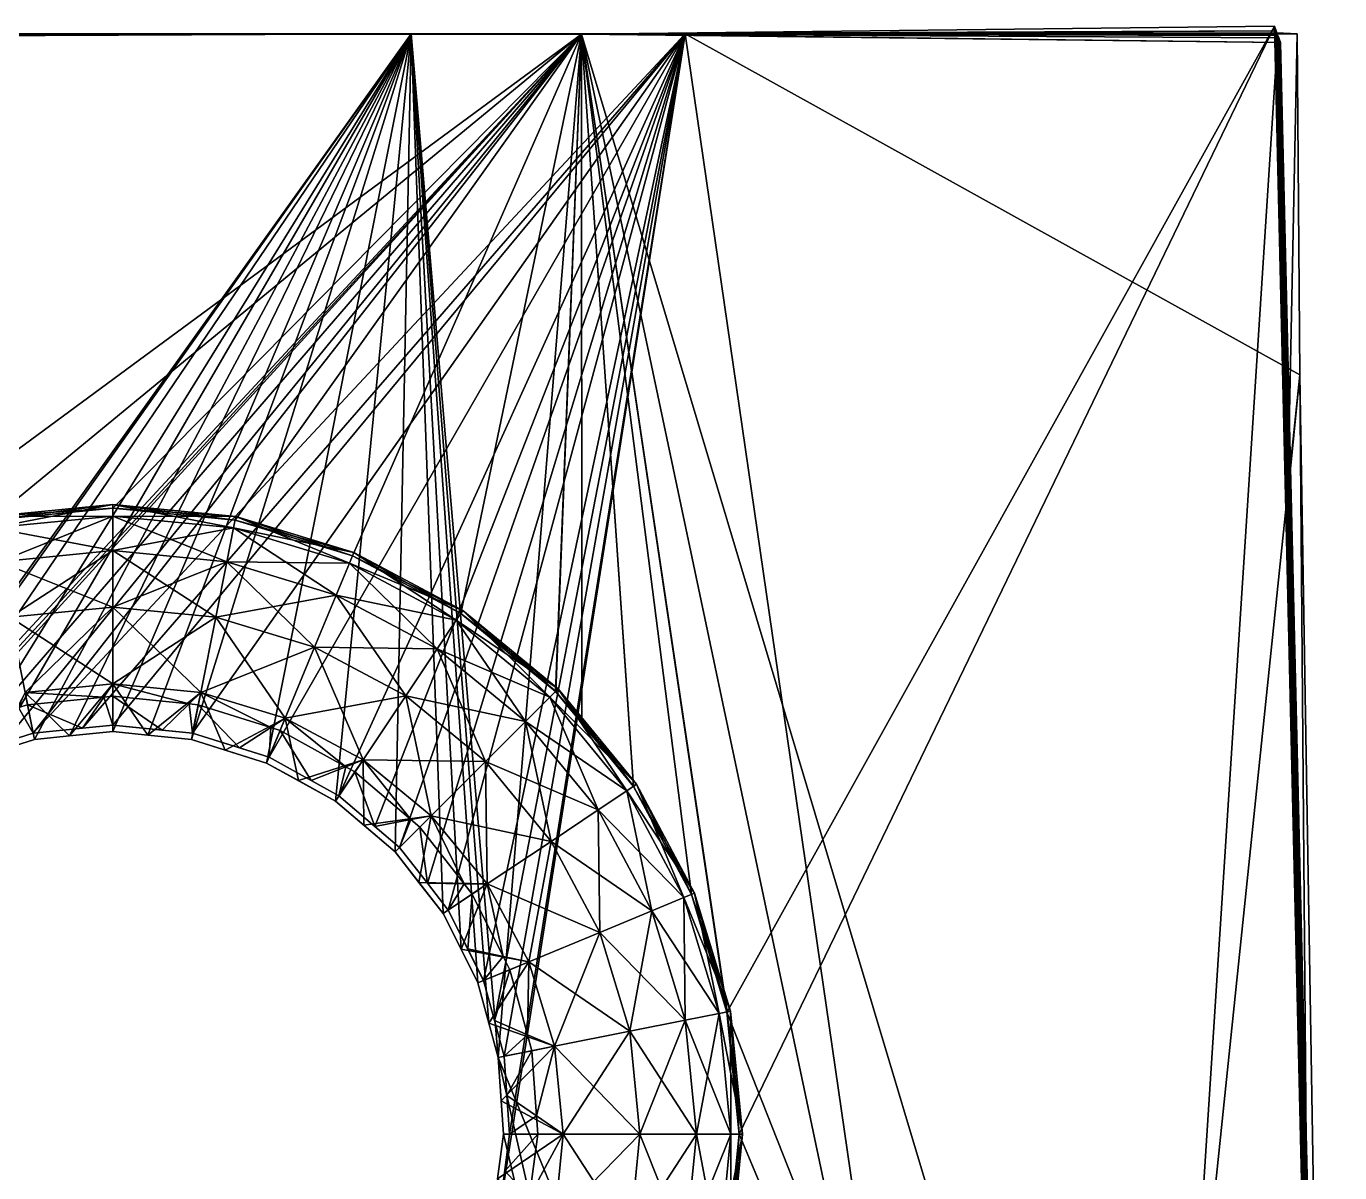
# Model space of a CAD drawing. Extents: x -4 to 137, y -13 to 10.
# Drawn here: x 0.442 to 3.674, y 0.952 to 3.773 of the extents above; entities that cross this region are included whole.
import ezdxf

# ---------------------------------------------------------------- set-up
doc = ezdxf.new("R2010")
doc.units = 0
doc.header["$MEASUREMENT"] = 0

msp = doc.modelspace()

# ---------------------------------------------------------------- linework, layer by layer
for points in [[(-1.225433, 3.754221, -18.2876), (1.389481, 3.75422, -18.2876), (-1.31192, 3.742448, -18.287384)], [(1.389481, 3.75422, -18.2876), (-0.157043, 1.589856, -18.249819), (-1.31192, 3.742448, -18.287384)], [(1.808151, 3.753818, -15.42322), (-1.225433, 3.753818, -15.42322), (1.808151, 3.754223, -16.880358)], [(-1.225433, 3.754223, -16.880358), (1.808151, 3.754223, -16.880358), (-1.225433, 3.753818, -15.42322)], [(-0.628693, 3.754222, -17.501268), (1.808151, 3.754223, -16.880358), (-1.225433, 3.754222, -17.501268)], [(-1.225433, 3.754223, -16.880358), (-1.225433, 3.754222, -17.501268), (1.808151, 3.754223, -16.880358)], [(1.808151, 3.754221, -18.975273), (-1.225433, 3.75422, -18.975273), (1.808151, 3.753922, -20.424419)], [(1.808151, 3.754221, -18.975273), (1.808151, 3.754221, -18.2876), (-1.225433, 3.75422, -18.975273)], [(-1.225433, 3.75422, -18.975273), (1.389481, 3.75422, -18.2876), (-1.225433, 3.754221, -18.2876)], [(1.389481, 3.75422, -18.2876), (-1.225433, 3.75422, -18.975273), (1.808151, 3.754221, -18.2876)], [(-1.225433, 3.753922, -20.424419), (1.808151, 3.753922, -20.424419), (-1.225433, 3.75422, -18.975273)], [(1.808151, 3.753922, -20.424419), (-1.225433, 3.753922, -20.424419), (0.065948, 2.470019, -20.439327)], [(1.808151, 3.753818, -15.42322), (0.065842, 2.470284, -15.400816), (-1.225433, 3.753818, -15.42322)], [(1.808151, 3.754221, -17.541269), (1.808151, 3.754221, -17.501268), (-0.785675, 3.754222, -17.541269)], [(-0.628693, 3.754222, -17.501268), (-0.785675, 3.754222, -17.541269), (1.808151, 3.754221, -17.501268)], [(1.808151, 3.754221, -17.541269), (-0.785675, 3.754222, -17.541269), (-0.049683, 1.752104, -17.576216)], [(1.808151, 3.754223, -16.880358), (-0.628693, 3.754222, -17.501268), (1.808151, 3.754221, -17.501268)], [(-0.038757, 1.741176, -18.25246), (-0.157043, 1.589856, -18.249819), (1.389481, 3.75422, -18.2876)], [(0.038406, 1.827324, -17.574903), (1.808151, 3.754221, -17.541269), (-0.049683, 1.752104, -17.576216)], [(0.107925, 1.866431, -18.254648), (-0.038757, 1.741176, -18.25246), (1.389481, 3.75422, -18.2876)], [(0.099319, 1.879327, -17.573996), (1.808151, 3.754221, -17.541269), (0.038406, 1.827324, -17.574903)], [(0.354904, 2.557956, -15.402346), (0.065842, 2.470284, -15.400816), (1.808151, 3.753818, -15.42322)], [(0.35495, 2.557675, -20.437798), (1.808151, 3.753922, -20.424419), (0.065948, 2.470019, -20.439327)], [(0.271301, 1.974499, -17.572334), (1.808151, 3.754221, -17.541269), (0.099319, 1.879327, -17.573996)], [(0.277252, 1.960124, -18.256283), (0.107925, 1.866431, -18.254648), (1.389481, 3.75422, -18.2876)], [(0.386856, 2.010692, -17.571703), (1.808151, 3.754221, -17.541269), (0.271301, 1.974499, -17.572334)], [(0.360687, 1.986261, -18.256739), (0.277252, 1.960124, -18.256283), (1.389481, 3.75422, -18.2876)], [(0.655502, 2.587557, -15.402863), (0.354904, 2.557956, -15.402346), (1.808151, 3.753818, -15.42322)], [(0.655502, 2.587274, -20.437281), (1.808151, 3.753922, -20.424419), (0.35495, 2.557675, -20.437798)], [(0.462326, 2.018096, -18.257294), (0.360687, 1.986261, -18.256739), (1.389481, 3.75422, -18.2876)], [(0.45929, 2.033376, -17.571306), (1.808151, 3.754221, -17.541269), (0.386856, 2.010692, -17.571703)], [(1.808151, 3.754221, -17.541269), (0.45929, 2.033376, -17.571306), (2.063431, 3.754221, -17.541269)], [(0.45929, 2.033376, -17.571306), (0.580826, 2.045721, -17.571091), (2.063431, 3.754221, -17.541269)], [(0.548477, 2.026844, -18.257448), (0.462326, 2.018096, -18.257294), (1.389481, 3.75422, -18.2876)], [(0.548477, 2.026844, -18.257448), (1.389481, 3.75422, -18.2876), (0.655502, 2.037713, -18.257637)], [(0.580826, 2.045721, -17.571091), (0.655502, 2.053306, -17.570959), (2.063431, 3.754221, -17.541269)], [(0.655502, 2.053306, -17.570959), (0.85173, 2.033376, -17.571306), (2.063431, 3.754221, -17.541269)], [(0.655502, 2.037713, -18.257637), (1.389481, 3.75422, -18.2876), (0.741653, 2.028964, -18.257484)], [(0.956055, 2.557676, -20.437798), (1.808151, 3.753922, -20.424419), (0.655502, 2.587274, -20.437281)], [(0.956116, 2.557956, -15.402346), (0.655502, 2.587557, -15.402863), (1.808151, 3.753818, -15.42322)], [(0.741653, 2.028964, -18.257484), (1.389481, 3.75422, -18.2876), (0.848694, 2.018096, -18.257294)], [(0.848694, 2.018096, -18.257294), (1.389481, 3.75422, -18.2876), (1.033768, 1.960126, -18.256283)], [(0.85173, 2.033376, -17.571306), (1.039719, 1.974499, -17.572334), (2.063431, 3.754221, -17.541269)], [(1.245071, 2.470019, -20.439327), (1.808151, 3.753922, -20.424419), (0.956055, 2.557676, -20.437798)], [(1.245163, 2.470284, -15.400816), (0.956116, 2.557956, -15.402346), (1.808151, 3.753818, -15.42322)], [(1.033768, 1.960126, -18.256283), (1.389481, 3.75422, -18.2876), (1.203094, 1.866431, -18.254648)], [(1.039719, 1.974499, -17.572334), (1.2117, 1.879326, -17.573996), (2.063431, 3.754221, -17.541269)], [(1.203094, 1.866431, -18.254648), (1.389481, 3.75422, -18.2876), (1.349762, 1.741176, -18.25246)], [(1.2117, 1.879326, -17.573996), (1.299637, 1.80424, -17.575306), (2.063431, 3.754221, -17.541269)], [(1.511429, 2.327675, -20.441813), (1.808151, 3.753922, -20.424419), (1.245071, 2.470019, -20.439327)], [(1.511566, 2.327915, -15.398331), (1.245163, 2.470284, -15.400816), (1.808151, 3.753818, -15.42322)], [(1.299637, 1.80424, -17.575306), (1.360687, 1.752103, -17.576216), (2.063431, 3.754221, -17.541269)], [(1.349762, 1.741176, -18.25246), (1.389481, 3.75422, -18.2876), (1.468063, 1.589857, -18.249819)], [(1.360687, 1.752103, -17.576216), (1.429504, 1.664086, -17.577751), (2.063431, 3.754221, -17.541269)], [(1.389481, 3.75422, -18.2876), (1.808151, 3.754221, -18.2876), (1.603485, 1.235486, -18.243633)], [(1.580551, 1.319822, -18.245106), (1.389481, 3.75422, -18.2876), (1.603485, 1.235486, -18.243633)], [(1.553589, 1.418923, -18.246836), (1.389481, 3.75422, -18.2876), (1.580551, 1.319822, -18.245106)], [(1.512192, 1.501668, -18.24828), (1.389481, 3.75422, -18.2876), (1.553589, 1.418923, -18.246836)], [(1.468063, 1.589857, -18.249819), (1.389481, 3.75422, -18.2876), (1.512192, 1.501668, -18.24828)], [(1.429504, 1.664086, -17.577751), (1.48085, 1.5984, -17.578899), (2.063431, 3.754221, -17.541269)], [(1.48085, 1.5984, -17.578899), (1.567734, 1.424778, -17.581928), (2.063431, 3.754221, -17.541269)], [(1.744888, 2.136112, -20.445156), (1.808151, 3.753922, -20.424419), (1.511429, 2.327675, -20.441813)], [(1.745071, 2.136318, -15.394986), (1.511566, 2.327915, -15.398331), (1.808151, 3.753818, -15.42322)], [(1.567734, 1.424778, -17.581928), (1.594559, 1.326127, -17.583651), (2.063431, 3.754221, -17.541269)], [(1.594559, 1.326127, -17.583651), (1.618393, 1.238452, -17.585182), (2.063431, 3.754221, -17.541269)], [(1.808151, 3.754221, -18.2876), (3.121155, -2.463961, -18.17906), (1.603485, 1.235486, -18.243633)], [(2.063431, 3.754221, -17.541269), (1.607101, 0.857637, -17.591829), (2.99556, -2.665063, -17.653318)], [(1.63147, 1.046922, -17.588524), (1.607101, 0.857637, -17.591829), (2.063431, 3.754221, -17.541269)], [(1.618393, 1.238452, -17.585182), (1.63147, 1.046922, -17.588524), (2.063431, 3.754221, -17.541269)], [(1.809082, 2.05789, -20.446522), (1.808151, 3.753922, -20.424419), (1.744888, 2.136112, -20.445156)], [(1.809082, 2.058324, -15.393625), (1.745071, 2.136318, -15.394986), (1.808151, 3.753818, -15.42322)], [(3.513428, 3.773057, -15.449228), (1.808151, 3.753818, -15.42322), (3.517746, 3.761699, -16.906315)], [(1.808151, 3.753818, -15.42322), (3.513428, 3.773057, -15.449228), (2.166763, 1.347491, -15.381218)], [(1.808151, 3.754223, -16.880358), (3.517746, 3.761699, -16.906315), (1.808151, 3.753818, -15.42322)], [(2.154556, 3.754221, -17.501268), (3.517746, 3.761699, -16.906315), (1.808151, 3.754221, -17.501268)], [(1.808151, 3.754223, -16.880358), (1.808151, 3.754221, -17.501268), (3.517746, 3.761699, -16.906315)], [(1.808151, 3.753922, -20.424419), (3.528259, 3.732794, -20.450243), (1.808151, 3.754221, -18.975273)], [(3.523956, 3.744788, -19.001154), (1.808151, 3.754221, -18.975273), (3.528259, 3.732794, -20.450243)], [(3.523956, 3.744788, -19.001154), (3.521912, 3.750339, -18.313505), (1.808151, 3.754221, -18.975273)], [(1.808151, 3.754221, -18.975273), (3.326096, 3.754221, -18.2876), (1.808151, 3.754221, -18.2876)], [(3.326096, 3.754221, -18.2876), (1.808151, 3.754221, -18.975273), (3.521912, 3.750339, -18.313505)], [(3.521912, 3.750339, -18.313505), (3.121155, -2.463961, -18.17906), (1.808151, 3.754221, -18.2876)], [(3.326096, 3.754221, -18.2876), (3.521912, 3.750339, -18.313505), (1.808151, 3.754221, -18.2876)], [(2.063431, 3.754221, -17.541269), (2.154556, 3.754221, -17.501268), (1.808151, 3.754221, -17.541269)], [(1.808151, 3.754221, -17.501268), (1.808151, 3.754221, -17.541269), (2.154556, 3.754221, -17.501268)], [(2.166504, 1.347416, -20.458923), (3.674164, -2.474059, -20.508068), (1.808151, 3.753922, -20.424419)], [(1.808151, 3.753922, -20.424419), (3.674164, -2.474059, -20.508068), (3.528259, 3.732794, -20.450243)], [(2.078842, 1.63638, -20.453878), (2.166504, 1.347416, -20.458923), (1.808151, 3.753922, -20.424419)], [(1.936478, 1.902688, -20.44923), (2.078842, 1.63638, -20.453878), (1.808151, 3.753922, -20.424419)], [(1.809082, 2.05789, -20.446522), (1.936478, 1.902688, -20.44923), (1.808151, 3.753922, -20.424419)], [(2.079086, 1.636503, -15.386262), (1.808151, 3.753818, -15.42322), (2.166763, 1.347491, -15.381218)], [(1.936691, 1.902856, -15.390911), (1.808151, 3.753818, -15.42322), (2.079086, 1.636503, -15.386262)], [(1.809082, 2.058324, -15.393625), (1.808151, 3.753818, -15.42322), (1.936691, 1.902856, -15.390911)], [(2.154556, 3.754221, -17.501268), (2.063431, 3.754221, -17.541269), (3.519577, 3.756686, -17.527205)], [(3.569138, 3.754221, -17.541269), (3.519577, 3.756686, -17.527205), (2.063431, 3.754221, -17.541269)], [(3.569138, 3.754221, -17.541269), (2.063431, 3.754221, -17.541269), (3.57608, 2.914978, -17.555918)], [(3.57608, 2.914978, -17.555918), (2.063431, 3.754221, -17.541269), (2.99556, -2.665063, -17.653318)], [(3.517746, 3.761699, -16.906315), (2.154556, 3.754221, -17.501268), (3.519577, 3.756686, -17.527205)], [(2.166763, 1.347491, -15.381218), (3.513428, 3.773057, -15.449228), (2.196365, 1.04693, -15.375971)], [(3.513428, 3.773057, -15.449228), (3.658691, -2.432048, -15.290351), (2.196365, 1.04693, -15.375971)], [(3.666824, -2.440143, -18.155001), (3.121155, -2.463961, -18.17906), (3.521912, 3.750339, -18.313505)], [(3.513428, 3.773057, -15.449228), (3.517746, 3.761699, -16.906315), (3.658691, -2.432048, -15.290351)], [(3.663498, -2.445647, -16.908186), (3.658691, -2.432048, -15.290351), (3.517746, 3.761699, -16.906315)], [(3.517746, 3.761699, -16.906315), (3.519577, 3.756686, -17.527205), (3.663498, -2.445647, -16.908186)], [(3.546341, 2.617997, -17.537811), (3.663498, -2.445647, -16.908186), (3.519577, 3.756686, -17.527205)], [(3.519577, 3.756686, -17.527205), (3.569138, 3.754221, -17.541269), (3.546341, 2.617997, -17.537811)], [(3.523956, 3.744788, -19.001154), (3.666824, -2.440143, -18.155001), (3.521912, 3.750339, -18.313505)], [(3.57608, 2.914978, -17.555918), (3.546341, 2.617997, -17.537811), (3.569138, 3.754221, -17.541269)], [(3.523956, 3.744788, -19.001154), (3.528259, 3.732794, -20.450243), (3.669754, -2.462694, -19.020126)], [(3.523956, 3.744788, -19.001154), (3.669754, -2.462694, -19.020126), (3.666824, -2.440143, -18.155001)], [(3.674164, -2.474059, -20.508068), (3.669754, -2.462694, -19.020126), (3.528259, 3.732794, -20.450243)], [(3.620529, -2.454402, -17.649641), (3.57608, 2.914978, -17.555918), (2.99556, -2.665063, -17.653318)], [(3.546341, 2.617997, -17.537811), (3.57608, 2.914978, -17.555918), (3.665512, -2.451111, -17.585037)], [(3.620529, -2.454402, -17.649641), (3.665512, -2.451111, -17.585037), (3.57608, 2.914978, -17.555918)], [(3.663498, -2.445647, -16.908186), (3.546341, 2.617997, -17.537811), (3.665512, -2.451111, -17.585037)], [(0.655502, 2.596273, -16.208389), (0.353256, 2.566503, -16.208389), (0.655502, 2.587557, -15.402863)], [(0.353256, 2.566503, -16.208389), (0.655502, 2.596273, -16.208389), (0.35881, 2.538542, -16.560669)], [(0.353256, 2.566503, -19.629211), (0.655502, 2.596272, -19.629211), (0.35495, 2.557675, -20.437798)], [(0.655502, 2.596272, -19.629211), (0.353256, 2.566503, -19.629211), (0.655502, 2.567765, -19.276932)], [(0.354904, 2.557956, -15.402346), (0.655502, 2.587557, -15.402863), (0.353256, 2.566503, -16.208389)], [(0.655502, 2.587274, -20.437281), (0.35495, 2.557675, -20.437798), (0.655502, 2.596272, -19.629211)], [(0.655502, 2.567765, -16.560669), (0.35881, 2.538542, -16.560669), (0.655502, 2.596273, -16.208389)], [(0.655502, 2.587557, -15.402863), (0.956116, 2.557956, -15.402346), (0.655502, 2.596273, -16.208389)], [(0.957779, 2.566503, -16.208389), (0.655502, 2.596273, -16.208389), (0.956116, 2.557956, -15.402346)], [(0.655502, 2.596273, -16.208389), (0.957779, 2.566503, -16.208389), (0.655502, 2.567765, -16.560669)], [(0.655502, 2.596272, -19.629211), (0.957779, 2.566503, -19.629211), (0.655502, 2.587274, -20.437281)], [(0.957779, 2.566503, -19.629211), (0.655502, 2.596272, -19.629211), (0.952209, 2.538543, -19.276932)], [(0.655502, 2.567765, -19.276932), (0.952209, 2.538543, -19.276932), (0.655502, 2.596272, -19.629211)], [(0.956055, 2.557676, -20.437798), (0.655502, 2.587274, -20.437281), (0.957779, 2.566503, -19.629211)], [(0.35881, 2.538542, -19.276932), (0.655502, 2.567765, -19.276932), (0.353256, 2.566503, -19.629211)], [(0.655502, 2.567765, -19.276932), (0.35881, 2.538542, -19.276932), (0.655502, 2.482679, -18.930557)], [(0.35881, 2.538542, -16.560669), (0.655502, 2.567765, -16.560669), (0.375397, 2.455092, -16.907042)], [(0.655502, 2.48268, -16.907042), (0.375397, 2.455092, -16.907042), (0.655502, 2.567765, -16.560669)], [(0.952209, 2.538543, -19.276932), (0.655502, 2.567765, -19.276932), (0.935608, 2.455093, -18.930557)], [(0.655502, 2.482679, -18.930557), (0.935608, 2.455093, -18.930557), (0.655502, 2.567765, -19.276932)], [(0.952209, 2.538542, -16.560669), (0.655502, 2.567765, -16.560669), (0.957779, 2.566503, -16.208389)], [(0.655502, 2.567765, -16.560669), (0.952209, 2.538542, -16.560669), (0.655502, 2.48268, -16.907042)], [(0.952209, 2.538543, -19.276932), (1.237503, 2.452, -19.276932), (0.957779, 2.566503, -19.629211)], [(0.957779, 2.566503, -16.208389), (1.248428, 2.478336, -16.208389), (0.952209, 2.538542, -16.560669)], [(0.957779, 2.566503, -19.629211), (1.248428, 2.478336, -19.629211), (0.956055, 2.557676, -20.437798)], [(1.245071, 2.470019, -20.439327), (0.956055, 2.557676, -20.437798), (1.248428, 2.478336, -19.629211)], [(0.956116, 2.557956, -15.402346), (1.245163, 2.470284, -15.400816), (0.957779, 2.566503, -16.208389)], [(1.248428, 2.478336, -19.629211), (0.957779, 2.566503, -19.629211), (1.237503, 2.452, -19.276932)], [(1.248428, 2.478336, -16.208389), (0.957779, 2.566503, -16.208389), (1.245163, 2.470284, -15.400816)], [(0.375397, 2.455091, -18.930557), (0.655502, 2.482679, -18.930557), (0.35881, 2.538542, -19.276932)], [(0.935608, 2.455092, -16.907042), (0.655502, 2.48268, -16.907042), (0.952209, 2.538542, -16.560669)], [(0.935608, 2.455093, -18.930557), (1.204941, 2.373389, -18.930557), (0.952209, 2.538543, -19.276932)], [(0.952209, 2.538542, -16.560669), (1.237503, 2.451999, -16.560669), (0.935608, 2.455092, -16.907042)], [(1.237503, 2.452, -19.276932), (0.952209, 2.538543, -19.276932), (1.204941, 2.373389, -18.930557)], [(1.237503, 2.451999, -16.560669), (0.952209, 2.538542, -16.560669), (1.248428, 2.478336, -16.208389)], [(0.375397, 2.455092, -16.907042), (0.655502, 2.48268, -16.907042), (0.402527, 2.31875, -17.22821)], [(0.655502, 2.482679, -18.930557), (0.375397, 2.455091, -18.930557), (0.655502, 2.343666, -18.609388)], [(0.655502, 2.343667, -17.22821), (0.402527, 2.31875, -17.22821), (0.655502, 2.48268, -16.907042)], [(0.655502, 2.48268, -16.907042), (0.935608, 2.455092, -16.907042), (0.655502, 2.343667, -17.22821)], [(0.935608, 2.455093, -18.930557), (0.655502, 2.482679, -18.930557), (0.908493, 2.318749, -18.609388)], [(0.655502, 2.343666, -18.609388), (0.908493, 2.318749, -18.609388), (0.655502, 2.482679, -18.930557)], [(1.237503, 2.452, -19.276932), (1.500443, 2.311457, -19.276932), (1.248428, 2.478336, -19.629211)], [(1.248428, 2.478336, -16.208389), (1.516281, 2.335161, -16.208389), (1.237503, 2.451999, -16.560669)], [(1.248428, 2.478336, -19.629211), (1.516281, 2.33516, -19.629213), (1.245071, 2.470019, -20.439327)], [(1.511429, 2.327675, -20.441813), (1.245071, 2.470019, -20.439327), (1.516281, 2.33516, -19.629213)], [(1.245163, 2.470284, -15.400816), (1.511566, 2.327915, -15.398331), (1.248428, 2.478336, -16.208389)], [(1.516281, 2.33516, -19.629213), (1.248428, 2.478336, -19.629211), (1.500443, 2.311457, -19.276932)], [(1.516281, 2.335161, -16.208389), (1.248428, 2.478336, -16.208389), (1.511566, 2.327915, -15.398331)], [(0.402527, 2.318749, -18.609388), (0.655502, 2.343666, -18.609388), (0.375397, 2.455091, -18.930557)], [(0.908493, 2.31875, -17.22821), (0.655502, 2.343667, -17.22821), (0.935608, 2.455092, -16.907042)], [(0.908493, 2.318749, -18.609388), (1.151749, 2.244959, -18.609388), (0.935608, 2.455093, -18.930557)], [(0.935608, 2.455092, -16.907042), (1.204941, 2.373387, -16.907042), (0.908493, 2.31875, -17.22821)], [(1.204941, 2.373389, -18.930557), (0.935608, 2.455093, -18.930557), (1.151749, 2.244959, -18.609388)], [(1.204941, 2.373387, -16.907042), (0.935608, 2.455092, -16.907042), (1.237503, 2.451999, -16.560669)], [(1.204941, 2.373389, -18.930557), (1.453171, 2.240711, -18.930557), (1.237503, 2.452, -19.276932)], [(1.237503, 2.451999, -16.560669), (1.500443, 2.311457, -16.560669), (1.204941, 2.373387, -16.907042)], [(1.500443, 2.311457, -19.276932), (1.237503, 2.452, -19.276932), (1.453171, 2.240711, -18.930557)], [(1.500443, 2.311457, -16.560669), (1.237503, 2.451999, -16.560669), (1.516281, 2.335161, -16.208389)], [(1.151749, 2.244957, -17.22821), (0.908493, 2.31875, -17.22821), (1.204941, 2.373387, -16.907042)], [(1.151749, 2.244959, -18.609388), (1.375946, 2.125125, -18.609388), (1.204941, 2.373389, -18.930557)], [(1.204941, 2.373387, -16.907042), (1.453171, 2.240711, -16.907042), (1.151749, 2.244957, -17.22821)], [(1.453171, 2.240711, -18.930557), (1.204941, 2.373389, -18.930557), (1.375946, 2.125125, -18.609388)], [(1.453171, 2.240711, -16.907042), (1.204941, 2.373387, -16.907042), (1.500443, 2.311457, -16.560669)], [(0.402527, 2.31875, -17.22821), (0.655502, 2.343667, -17.22821), (0.439362, 2.133589, -17.512297)], [(0.655502, 2.343666, -18.609388), (0.402527, 2.318749, -18.609388), (0.655502, 2.154879, -18.325302)], [(0.655502, 2.154879, -17.512299), (0.439362, 2.133589, -17.512297), (0.655502, 2.343667, -17.22821)], [(0.655502, 2.343667, -17.22821), (0.908493, 2.31875, -17.22821), (0.655502, 2.154879, -17.512299)], [(0.908493, 2.318749, -18.609388), (0.655502, 2.343666, -18.609388), (0.871658, 2.13359, -18.3253)], [(0.655502, 2.154879, -18.325302), (0.871658, 2.13359, -18.3253), (0.655502, 2.343666, -18.609388)], [(1.516281, 2.335161, -16.208389), (1.751068, 2.142479, -16.208389), (1.500443, 2.311457, -16.560669)], [(1.500443, 2.311457, -19.276932), (1.730911, 2.122322, -19.276932), (1.516281, 2.33516, -19.629213)], [(1.516281, 2.33516, -19.629213), (1.751068, 2.142479, -19.629211), (1.511429, 2.327675, -20.441813)], [(1.744888, 2.136112, -20.445156), (1.511429, 2.327675, -20.441813), (1.751068, 2.142479, -19.629211)], [(1.511566, 2.327915, -15.398331), (1.745071, 2.136318, -15.394986), (1.516281, 2.335161, -16.208389)], [(1.751068, 2.142479, -16.208389), (1.516281, 2.335161, -16.208389), (1.745071, 2.136318, -15.394986)], [(1.751068, 2.142479, -19.629211), (1.516281, 2.33516, -19.629213), (1.730911, 2.122322, -19.276932)], [(0.439362, 2.13359, -18.3253), (0.655502, 2.154879, -18.325302), (0.402527, 2.318749, -18.609388)], [(0.871658, 2.133589, -17.512297), (0.655502, 2.154879, -17.512299), (0.908493, 2.31875, -17.22821)], [(0.908493, 2.31875, -17.22821), (1.151749, 2.244957, -17.22821), (0.871658, 2.133589, -17.512297)], [(0.871658, 2.13359, -18.3253), (1.079498, 2.070539, -18.325302), (0.908493, 2.318749, -18.609388)], [(1.151749, 2.244959, -18.609388), (0.908493, 2.318749, -18.609388), (1.079498, 2.070539, -18.325302)], [(1.453171, 2.240711, -18.930557), (1.670746, 2.062156, -18.930557), (1.500443, 2.311457, -19.276932)], [(1.500443, 2.311457, -16.560669), (1.730911, 2.122322, -16.560669), (1.453171, 2.240711, -16.907042)], [(1.730911, 2.122322, -19.276932), (1.500443, 2.311457, -19.276932), (1.670746, 2.062156, -18.930557)], [(1.730911, 2.122322, -16.560669), (1.500443, 2.311457, -16.560669), (1.751068, 2.142479, -16.208389)], [(1.079498, 2.070539, -17.512299), (0.871658, 2.133589, -17.512297), (1.151749, 2.244957, -17.22821)], [(1.079498, 2.070539, -18.325302), (1.271057, 1.968154, -18.325302), (1.151749, 2.244959, -18.609388)], [(1.151749, 2.244957, -17.22821), (1.375946, 2.125126, -17.22821), (1.079498, 2.070539, -17.512299)], [(1.375946, 2.125125, -18.609388), (1.151749, 2.244959, -18.609388), (1.271057, 1.968154, -18.325302)], [(1.375946, 2.125126, -17.22821), (1.151749, 2.244957, -17.22821), (1.453171, 2.240711, -16.907042)], [(1.375946, 2.125125, -18.609388), (1.572449, 1.963859, -18.609388), (1.453171, 2.240711, -18.930557)], [(1.453171, 2.240711, -16.907042), (1.670746, 2.062156, -16.907042), (1.375946, 2.125126, -17.22821)], [(1.670746, 2.062156, -18.930557), (1.453171, 2.240711, -18.930557), (1.572449, 1.963859, -18.609388)], [(1.670746, 2.062156, -16.907042), (1.453171, 2.240711, -16.907042), (1.730911, 2.122322, -16.560669)], [(0.462326, 2.018096, -18.257294), (0.439362, 2.13359, -18.3253), (0.360687, 1.986261, -18.256739)], [(0.439362, 2.133589, -17.512297), (0.445374, 2.103381, -17.530085), (0.423538, 2.096543, -17.530203)], [(0.439362, 2.13359, -18.3253), (0.548477, 2.026844, -18.257448), (0.655502, 2.154879, -18.325302)], [(0.655502, 2.154879, -17.512299), (0.633331, 2.122475, -17.529751), (0.439362, 2.133589, -17.512297)], [(0.439362, 2.13359, -18.3253), (0.462326, 2.018096, -18.257294), (0.548477, 2.026844, -18.257448)], [(0.445374, 2.103381, -17.530085), (0.439362, 2.133589, -17.512297), (0.633331, 2.122475, -17.529751)], [(0.655502, 2.037713, -18.257637), (0.655502, 2.154879, -18.325302), (0.548477, 2.026844, -18.257448)], [(0.655502, 2.154879, -17.512299), (0.655502, 2.124727, -17.529711), (0.633331, 2.122475, -17.529751)], [(0.655502, 2.154879, -18.325302), (0.741653, 2.028964, -18.257484), (0.871658, 2.13359, -18.3253)], [(0.655502, 2.154879, -18.325302), (0.655502, 2.037713, -18.257637), (0.741653, 2.028964, -18.257484)], [(0.655502, 2.124727, -17.529711), (0.655502, 2.154879, -17.512299), (0.843124, 2.105669, -17.530045)], [(0.871658, 2.133589, -17.512297), (0.843124, 2.105669, -17.530045), (0.655502, 2.154879, -17.512299)], [(0.848694, 2.018096, -18.257294), (0.871658, 2.13359, -18.3253), (0.741653, 2.028964, -18.257484)], [(0.871658, 2.133589, -17.512297), (0.865646, 2.103381, -17.530085), (0.843124, 2.105669, -17.530045)], [(0.871658, 2.13359, -18.3253), (0.848694, 2.018096, -18.257294), (0.932159, 1.991951, -18.256838)], [(0.865646, 2.103381, -17.530085), (0.871658, 2.133589, -17.512297), (1.044159, 2.047478, -17.531059)], [(0.871658, 2.13359, -18.3253), (0.932159, 1.991951, -18.256838), (1.079498, 2.070539, -18.325302)], [(1.079498, 2.070539, -17.512299), (1.044159, 2.047478, -17.531059), (0.871658, 2.133589, -17.512297)], [(1.730911, 2.122322, -19.276932), (1.920044, 1.891858, -19.276932), (1.751068, 2.142479, -19.629211)], [(1.751068, 2.142479, -16.208389), (1.943741, 1.907694, -16.208389), (1.730911, 2.122322, -16.560669)], [(1.943741, 1.907694, -19.629213), (1.744888, 2.136112, -20.445156), (1.751068, 2.142479, -19.629211)], [(1.809082, 2.05789, -20.446522), (1.744888, 2.136112, -20.445156), (1.943741, 1.907694, -19.629213)], [(1.745071, 2.136318, -15.394986), (1.809082, 2.058324, -15.393625), (1.751068, 2.142479, -16.208389)], [(1.943741, 1.907694, -19.629213), (1.751068, 2.142479, -19.629211), (1.920044, 1.891858, -19.276932)], [(1.809082, 2.058324, -15.393625), (1.936691, 1.902856, -15.390911), (1.751068, 2.142479, -16.208389)], [(1.751068, 2.142479, -16.208389), (1.936691, 1.902856, -15.390911), (1.943741, 1.907694, -16.208389)], [(0.445374, 2.103381, -17.530085), (0.45929, 2.033376, -17.571306), (0.423538, 2.096543, -17.530203)], [(0.633331, 2.122475, -17.529751), (0.580826, 2.045721, -17.571091), (0.445374, 2.103381, -17.530085)], [(0.45929, 2.033376, -17.571306), (0.445374, 2.103381, -17.530085), (0.580826, 2.045721, -17.571091)], [(0.580826, 2.045721, -17.571091), (0.633331, 2.122475, -17.529751), (0.655502, 2.053306, -17.570959)], [(0.655502, 2.124727, -17.529711), (0.655502, 2.053306, -17.570959), (0.633331, 2.122475, -17.529751)], [(0.655502, 2.053306, -17.570959), (0.655502, 2.124727, -17.529711), (0.776978, 2.040967, -17.571173)], [(0.843124, 2.105669, -17.530045), (0.776978, 2.040967, -17.571173), (0.655502, 2.124727, -17.529711)], [(0.776978, 2.040967, -17.571173), (0.843124, 2.105669, -17.530045), (0.85173, 2.033376, -17.571306)], [(0.865646, 2.103381, -17.530085), (0.85173, 2.033376, -17.571306), (0.843124, 2.105669, -17.530045)], [(0.85173, 2.033376, -17.571306), (0.865646, 2.103381, -17.530085), (0.967133, 1.997231, -17.571938)], [(1.044159, 2.047478, -17.531059), (0.967133, 1.997231, -17.571938), (0.865646, 2.103381, -17.530085)], [(1.271057, 1.968153, -17.512299), (1.079498, 2.070539, -17.512299), (1.375946, 2.125126, -17.22821)], [(1.375946, 2.125126, -17.22821), (1.572449, 1.963858, -17.22821), (1.271057, 1.968153, -17.512299)], [(1.271057, 1.968154, -18.325302), (1.43895, 1.830365, -18.325302), (1.375946, 2.125125, -18.609388)], [(1.572449, 1.963858, -17.22821), (1.375946, 2.125126, -17.22821), (1.670746, 2.062156, -16.907042)], [(1.572449, 1.963859, -18.609388), (1.375946, 2.125125, -18.609388), (1.43895, 1.830365, -18.325302)], [(1.670746, 2.062156, -18.930557), (1.849289, 1.844586, -18.930557), (1.730911, 2.122322, -19.276932)], [(1.730911, 2.122322, -16.560669), (1.920044, 1.891857, -16.560669), (1.670746, 2.062156, -16.907042)], [(1.920044, 1.891858, -19.276932), (1.730911, 2.122322, -19.276932), (1.849289, 1.844586, -18.930557)], [(1.920044, 1.891857, -16.560669), (1.730911, 2.122322, -16.560669), (1.943741, 1.907694, -16.208389)], [(0.386856, 2.010692, -17.571703), (0.423538, 2.096543, -17.530203), (0.45929, 2.033376, -17.571306)], [(1.033768, 1.960126, -18.256283), (1.079498, 2.070539, -18.325302), (0.932159, 1.991951, -18.256838)], [(1.079498, 2.070539, -18.325302), (1.033768, 1.960126, -18.256283), (1.111816, 1.916938, -18.255529)], [(1.079498, 2.070539, -17.512299), (1.066986, 2.040326, -17.531185), (1.044159, 2.047478, -17.531059)], [(1.066986, 2.040326, -17.531185), (1.079498, 2.070539, -17.512299), (1.228378, 1.951019, -17.532743)], [(1.079498, 2.070539, -18.325302), (1.111816, 1.916938, -18.255529), (1.271057, 1.968154, -18.325302)], [(1.271057, 1.968153, -17.512299), (1.228378, 1.951019, -17.532743), (1.079498, 2.070539, -17.512299)], [(0.776978, 2.040967, -17.571173), (0.85173, 2.033376, -17.571306), (0.655502, 2.053306, -17.570959)], [(0.967133, 1.997231, -17.571938), (1.044159, 2.047478, -17.531059), (1.039719, 1.974499, -17.572334)], [(1.066986, 2.040326, -17.531185), (1.039719, 1.974499, -17.572334), (1.044159, 2.047478, -17.531059)], [(1.039719, 1.974499, -17.572334), (1.066986, 2.040326, -17.531185), (1.143616, 1.917001, -17.573338)], [(1.228378, 1.951019, -17.532743), (1.143616, 1.917001, -17.573338), (1.066986, 2.040326, -17.531185)], [(1.572449, 1.963859, -18.609388), (1.733719, 1.767354, -18.609388), (1.670746, 2.062156, -18.930557)], [(1.670746, 2.062156, -16.907042), (1.849289, 1.844587, -16.907042), (1.572449, 1.963858, -17.22821)], [(1.849289, 1.844586, -18.930557), (1.670746, 2.062156, -18.930557), (1.733719, 1.767354, -18.609388)], [(1.849289, 1.844587, -16.907042), (1.670746, 2.062156, -16.907042), (1.920044, 1.891857, -16.560669)], [(1.936478, 1.902688, -20.44923), (1.809082, 2.05789, -20.446522), (1.943741, 1.907694, -19.629213)], [(0.932159, 1.991951, -18.256838), (0.848694, 2.018096, -18.257294), (1.033768, 1.960126, -18.256283)], [(0.967133, 1.997231, -17.571938), (1.039719, 1.974499, -17.572334), (0.85173, 2.033376, -17.571306)], [(1.143616, 1.917001, -17.573338), (1.2117, 1.879326, -17.573996), (1.039719, 1.974499, -17.572334)], [(1.111816, 1.916938, -18.255529), (1.033768, 1.960126, -18.256283), (1.203094, 1.866431, -18.254648)], [(1.203094, 1.866431, -18.254648), (1.271057, 1.968154, -18.325302), (1.111816, 1.916938, -18.255529)], [(1.143616, 1.917001, -17.573338), (1.228378, 1.951019, -17.532743), (1.2117, 1.879326, -17.573996)], [(1.271057, 1.968154, -18.325302), (1.203094, 1.866431, -18.254648), (1.272827, 1.806873, -18.253607)], [(1.251175, 1.9384, -17.532965), (1.2117, 1.879326, -17.573996), (1.228378, 1.951019, -17.532743)], [(1.271057, 1.968153, -17.512299), (1.251175, 1.9384, -17.532965), (1.228378, 1.951019, -17.532743)], [(1.251175, 1.9384, -17.532965), (1.271057, 1.968153, -17.512299), (1.388718, 1.820946, -17.535013)], [(1.271057, 1.968154, -18.325302), (1.272827, 1.806873, -18.253607), (1.43895, 1.830365, -18.325302)], [(1.43895, 1.830365, -17.512297), (1.271057, 1.968153, -17.512299), (1.572449, 1.963858, -17.22821)], [(1.43895, 1.830365, -17.512297), (1.388718, 1.820946, -17.535013), (1.271057, 1.968153, -17.512299)], [(1.43895, 1.830365, -18.325302), (1.576736, 1.66247, -18.3253), (1.572449, 1.963859, -18.609388)], [(1.572449, 1.963858, -17.22821), (1.733719, 1.767354, -17.22821), (1.43895, 1.830365, -17.512297)], [(1.733719, 1.767354, -18.609388), (1.572449, 1.963859, -18.609388), (1.576736, 1.66247, -18.3253)], [(1.733719, 1.767354, -17.22821), (1.572449, 1.963858, -17.22821), (1.849289, 1.844587, -16.907042)], [(1.2117, 1.879326, -17.573996), (1.251175, 1.9384, -17.532965), (1.299637, 1.80424, -17.575306)], [(1.388718, 1.820946, -17.535013), (1.299637, 1.80424, -17.575306), (1.251175, 1.9384, -17.532965)], [(1.920044, 1.891858, -19.276932), (2.060577, 1.628925, -19.276932), (1.943741, 1.907694, -19.629213)], [(1.943741, 1.907694, -16.208389), (2.086929, 1.639833, -16.208389), (1.920044, 1.891857, -16.560669)], [(1.943741, 1.907694, -19.629213), (2.086929, 1.639833, -19.629211), (1.936478, 1.902688, -20.44923)], [(1.936691, 1.902856, -15.390911), (2.079086, 1.636503, -15.386262), (1.943741, 1.907694, -16.208389)], [(2.086929, 1.639833, -19.629211), (1.943741, 1.907694, -19.629213), (2.060577, 1.628925, -19.276932)], [(2.086929, 1.639833, -16.208389), (1.943741, 1.907694, -16.208389), (2.079086, 1.636503, -15.386262)], [(1.849289, 1.844586, -18.930557), (1.981964, 1.596363, -18.930557), (1.920044, 1.891858, -19.276932)], [(1.920044, 1.891857, -16.560669), (2.060577, 1.628924, -16.560669), (1.849289, 1.844587, -16.907042)], [(2.060577, 1.628925, -19.276932), (1.920044, 1.891858, -19.276932), (1.981964, 1.596363, -18.930557)], [(2.060577, 1.628924, -16.560669), (1.920044, 1.891857, -16.560669), (2.086929, 1.639833, -16.208389)], [(2.078842, 1.63638, -20.453878), (1.936478, 1.902688, -20.44923), (2.086929, 1.639833, -19.629211)], [(1.272827, 1.806873, -18.253607), (1.203094, 1.866431, -18.254648), (1.349762, 1.741176, -18.25246)], [(1.849289, 1.844587, -16.907042), (1.981964, 1.596363, -16.907042), (1.733719, 1.767354, -17.22821)], [(1.733719, 1.767354, -18.609388), (1.853546, 1.543166, -18.609388), (1.849289, 1.844586, -18.930557)], [(1.981964, 1.596363, -16.907042), (1.849289, 1.844587, -16.907042), (2.060577, 1.628924, -16.560669)], [(1.981964, 1.596363, -18.930557), (1.849289, 1.844586, -18.930557), (1.853546, 1.543166, -18.609388)], [(1.349762, 1.741176, -18.25246), (1.43895, 1.830365, -18.325302), (1.272827, 1.806873, -18.253607)], [(1.299637, 1.80424, -17.575306), (1.388718, 1.820946, -17.535013), (1.360687, 1.752103, -17.576216)], [(1.43895, 1.830365, -18.325302), (1.349762, 1.741176, -18.25246), (1.408203, 1.666423, -18.251156)], [(1.410736, 1.802148, -17.535343), (1.360687, 1.752103, -17.576216), (1.388718, 1.820946, -17.535013)], [(1.43895, 1.830365, -17.512297), (1.410736, 1.802148, -17.535343), (1.388718, 1.820946, -17.535013)], [(1.43895, 1.830365, -18.325302), (1.408203, 1.666423, -18.251156), (1.576736, 1.66247, -18.3253)], [(1.410736, 1.802148, -17.535343), (1.43895, 1.830365, -17.512297), (1.51944, 1.663098, -17.537769)], [(1.576736, 1.66247, -17.512299), (1.43895, 1.830365, -17.512297), (1.733719, 1.767354, -17.22821)], [(1.576736, 1.66247, -17.512299), (1.51944, 1.663098, -17.537769), (1.43895, 1.830365, -17.512297)], [(1.360687, 1.752103, -17.576216), (1.410736, 1.802148, -17.535343), (1.429504, 1.664086, -17.577751)], [(1.51944, 1.663098, -17.537769), (1.429504, 1.664086, -17.577751), (1.410736, 1.802148, -17.535343)], [(1.576736, 1.66247, -18.3253), (1.679123, 1.470919, -18.325302), (1.733719, 1.767354, -18.609388)], [(1.733719, 1.767354, -17.22821), (1.853546, 1.543165, -17.22821), (1.576736, 1.66247, -17.512299)], [(1.853546, 1.543166, -18.609388), (1.733719, 1.767354, -18.609388), (1.679123, 1.470919, -18.325302)], [(1.853546, 1.543165, -17.22821), (1.733719, 1.767354, -17.22821), (1.981964, 1.596363, -16.907042)], [(1.408203, 1.666423, -18.251156), (1.349762, 1.741176, -18.25246), (1.468063, 1.589857, -18.249819)], [(1.468063, 1.589857, -18.249819), (1.576736, 1.66247, -18.3253), (1.408203, 1.666423, -18.251156)], [(1.429504, 1.664086, -17.577751), (1.51944, 1.663098, -17.537769), (1.48085, 1.5984, -17.578899)], [(1.576736, 1.66247, -18.3253), (1.468063, 1.589857, -18.249819), (1.512192, 1.501668, -18.24828)], [(1.539429, 1.637537, -17.538216), (1.48085, 1.5984, -17.578899), (1.51944, 1.663098, -17.537769)], [(1.576736, 1.66247, -18.3253), (1.512192, 1.501668, -18.24828), (1.679123, 1.470919, -18.325302)], [(1.576736, 1.66247, -17.512299), (1.539429, 1.637537, -17.538216), (1.51944, 1.663098, -17.537769)], [(1.539429, 1.637537, -17.538216), (1.576736, 1.66247, -17.512299), (1.616165, 1.484161, -17.540894)], [(1.679123, 1.470919, -17.512297), (1.576736, 1.66247, -17.512299), (1.853546, 1.543165, -17.22821)], [(1.679123, 1.470919, -17.512297), (1.616165, 1.484161, -17.540894), (1.576736, 1.66247, -17.512299)], [(1.48085, 1.5984, -17.578899), (1.539429, 1.637537, -17.538216), (1.528824, 1.502535, -17.580572)], [(1.616165, 1.484161, -17.540894), (1.528824, 1.502535, -17.580572), (1.539429, 1.637537, -17.538216)], [(1.981964, 1.596363, -18.930557), (2.063675, 1.327025, -18.930557), (2.060577, 1.628925, -19.276932)], [(2.060577, 1.628924, -16.560669), (2.147125, 1.343624, -16.560669), (1.981964, 1.596363, -16.907042)], [(2.060577, 1.628925, -19.276932), (2.147125, 1.343626, -19.276932), (2.086929, 1.639833, -19.629211)], [(2.086929, 1.639833, -16.208389), (2.175095, 1.349186, -16.208389), (2.060577, 1.628924, -16.560669)], [(2.147125, 1.343626, -19.276932), (2.060577, 1.628925, -19.276932), (2.063675, 1.327025, -18.930557)], [(2.147125, 1.343624, -16.560669), (2.060577, 1.628924, -16.560669), (2.175095, 1.349186, -16.208389)], [(2.086929, 1.639833, -19.629211), (2.175095, 1.349186, -19.629211), (2.078842, 1.63638, -20.453878)], [(2.166504, 1.347416, -20.458923), (2.078842, 1.63638, -20.453878), (2.175095, 1.349186, -19.629211)], [(2.079086, 1.636503, -15.386262), (2.166763, 1.347491, -15.381218), (2.086929, 1.639833, -16.208389)], [(2.175095, 1.349186, -19.629211), (2.086929, 1.639833, -19.629211), (2.147125, 1.343626, -19.276932)], [(2.175095, 1.349186, -16.208389), (2.086929, 1.639833, -16.208389), (2.166763, 1.347491, -15.381218)], [(1.528824, 1.502535, -17.580572), (1.567734, 1.424778, -17.581928), (1.48085, 1.5984, -17.578899)], [(1.853546, 1.543166, -18.609388), (1.927338, 1.299905, -18.60939), (1.981964, 1.596363, -18.930557)], [(1.981964, 1.596363, -16.907042), (2.063675, 1.327025, -16.907042), (1.853546, 1.543165, -17.22821)], [(2.063675, 1.327025, -18.930557), (1.981964, 1.596363, -18.930557), (1.927338, 1.299905, -18.60939)], [(2.063675, 1.327025, -16.907042), (1.981964, 1.596363, -16.907042), (2.147125, 1.343624, -16.560669)], [(1.679123, 1.470919, -18.325302), (1.742172, 1.263074, -18.325302), (1.853546, 1.543166, -18.609388)], [(1.853546, 1.543165, -17.22821), (1.927338, 1.299903, -17.22821), (1.679123, 1.470919, -17.512297)], [(1.927338, 1.299905, -18.60939), (1.853546, 1.543166, -18.609388), (1.742172, 1.263074, -18.325302)], [(1.927338, 1.299903, -17.22821), (1.853546, 1.543165, -17.22821), (2.063675, 1.327025, -16.907042)], [(1.553589, 1.418923, -18.246836), (1.679123, 1.470919, -18.325302), (1.512192, 1.501668, -18.24828)], [(1.528824, 1.502535, -17.580572), (1.616165, 1.484161, -17.540894), (1.567734, 1.424778, -17.581928)], [(1.679123, 1.470919, -18.325302), (1.553589, 1.418923, -18.246836), (1.580551, 1.319822, -18.245106)], [(1.632462, 1.451594, -17.541462), (1.567734, 1.424778, -17.581928), (1.616165, 1.484161, -17.540894)], [(1.679123, 1.470919, -18.325302), (1.580551, 1.319822, -18.245106), (1.742172, 1.263074, -18.325302)], [(1.679123, 1.470919, -17.512297), (1.632462, 1.451594, -17.541462), (1.616165, 1.484161, -17.540894)], [(1.632462, 1.451594, -17.541462), (1.679123, 1.470919, -17.512297), (1.676056, 1.291317, -17.544258)], [(1.742172, 1.263073, -17.512297), (1.676056, 1.291317, -17.544258), (1.679123, 1.470919, -17.512297)], [(1.742172, 1.263073, -17.512297), (1.679123, 1.470919, -17.512297), (1.927338, 1.299903, -17.22821)], [(1.567734, 1.424778, -17.581928), (1.632462, 1.451594, -17.541462), (1.594559, 1.326127, -17.583651)], [(1.676056, 1.291317, -17.544258), (1.594559, 1.326127, -17.583651), (1.632462, 1.451594, -17.541462)], [(1.594559, 1.326127, -17.583651), (1.676056, 1.291317, -17.544258), (1.618393, 1.238452, -17.585182)], [(1.927338, 1.299905, -18.60939), (1.952255, 1.046923, -18.609388), (2.063675, 1.327025, -18.930557)], [(2.063675, 1.327025, -16.907042), (2.091263, 1.046923, -16.907042), (1.927338, 1.299903, -17.22821)], [(2.091263, 1.046923, -18.930555), (2.063675, 1.327025, -18.930557), (1.952255, 1.046923, -18.609388)], [(2.063675, 1.327025, -18.930557), (2.091263, 1.046923, -18.930555), (2.147125, 1.343626, -19.276932)], [(2.147125, 1.343624, -16.560669), (2.176346, 1.046922, -16.560669), (2.063675, 1.327025, -16.907042)], [(2.091263, 1.046923, -16.907042), (2.063675, 1.327025, -16.907042), (2.176346, 1.046922, -16.560669)], [(2.176346, 1.046923, -19.276932), (2.147125, 1.343626, -19.276932), (2.091263, 1.046923, -18.930555)], [(2.147125, 1.343626, -19.276932), (2.176346, 1.046923, -19.276932), (2.175095, 1.349186, -19.629211)], [(2.175095, 1.349186, -16.208389), (2.204865, 1.046922, -16.208389), (2.147125, 1.343624, -16.560669)], [(2.176346, 1.046922, -16.560669), (2.147125, 1.343624, -16.560669), (2.204865, 1.046922, -16.208389)], [(2.175095, 1.349186, -19.629211), (2.204865, 1.046923, -19.629213), (2.166504, 1.347416, -20.458923)], [(2.196106, 1.046906, -20.464169), (3.674164, -2.474059, -20.508068), (2.166504, 1.347416, -20.458923)], [(2.196106, 1.046906, -20.464169), (2.166504, 1.347416, -20.458923), (2.204865, 1.046923, -19.629213)], [(2.166763, 1.347491, -15.381218), (2.196365, 1.04693, -15.375971), (2.175095, 1.349186, -16.208389)], [(2.204865, 1.046923, -19.629213), (2.175095, 1.349186, -19.629211), (2.176346, 1.046923, -19.276932)], [(2.204865, 1.046922, -16.208389), (2.175095, 1.349186, -16.208389), (2.196365, 1.04693, -15.375971)], [(1.603485, 1.235486, -18.243633), (1.742172, 1.263074, -18.325302), (1.580551, 1.319822, -18.245106)], [(1.742172, 1.263074, -18.325302), (1.763458, 1.046923, -18.325302), (1.927338, 1.299905, -18.60939)], [(1.927338, 1.299903, -17.22821), (1.952255, 1.046922, -17.22821), (1.742172, 1.263073, -17.512297)], [(1.952255, 1.046923, -18.609388), (1.927338, 1.299905, -18.60939), (1.763458, 1.046923, -18.325302)], [(1.952255, 1.046922, -17.22821), (1.927338, 1.299903, -17.22821), (2.091263, 1.046923, -16.907042)], [(1.742172, 1.263074, -18.325302), (1.603485, 1.235486, -18.243633), (1.610764, 1.128746, -18.241772)], [(1.742172, 1.263074, -18.325302), (1.610764, 1.128746, -18.241772), (1.763458, 1.046923, -18.325302)], [(1.686722, 1.252045, -17.544945), (1.618393, 1.238452, -17.585182), (1.676056, 1.291317, -17.544258)], [(1.742172, 1.263073, -17.512297), (1.686722, 1.252045, -17.544945), (1.676056, 1.291317, -17.544258)], [(1.686722, 1.252045, -17.544945), (1.742172, 1.263073, -17.512297), (1.697662, 1.091942, -17.547739)], [(1.763458, 1.046922, -17.512299), (1.697662, 1.091942, -17.547739), (1.742172, 1.263073, -17.512297)], [(1.763458, 1.046922, -17.512299), (1.742172, 1.263073, -17.512297), (1.952255, 1.046922, -17.22821)], [(3.121155, -2.463961, -18.17906), (3.120636, -2.46449, -18.17905), (1.603485, 1.235486, -18.243633)], [(3.120636, -2.46449, -18.17905), (2.466171, -2.553458, -18.177498), (1.603485, 1.235486, -18.243633)], [(1.603485, 1.235486, -18.243633), (2.466171, -2.553458, -18.177498), (1.616348, 1.046922, -18.240343)], [(1.610764, 1.128746, -18.241772), (1.603485, 1.235486, -18.243633), (1.616348, 1.046922, -18.240343)], [(1.618393, 1.238452, -17.585182), (1.686722, 1.252045, -17.544945), (1.625, 1.141651, -17.586872)], [(1.625, 1.141651, -17.586872), (1.63147, 1.046922, -17.588524), (1.618393, 1.238452, -17.585182)], [(1.697662, 1.091942, -17.547739), (1.625, 1.141651, -17.586872), (1.686722, 1.252045, -17.544945)], [(1.625, 1.141651, -17.586872), (1.697662, 1.091942, -17.547739), (1.63147, 1.046922, -17.588524)], [(1.616348, 1.046922, -18.240343), (1.763458, 1.046923, -18.325302), (1.610764, 1.128746, -18.241772)], [(1.700729, 1.046922, -17.548525), (1.63147, 1.046922, -17.588524), (1.697662, 1.091942, -17.547739)], [(1.763458, 1.046922, -17.512299), (1.700729, 1.046922, -17.548525), (1.697662, 1.091942, -17.547739)], [(1.763458, 1.046923, -18.325302), (1.616348, 1.046922, -18.240343), (1.602142, 0.936551, -18.238417)], [(1.763458, 1.046923, -18.325302), (1.602142, 0.936551, -18.238417), (1.742172, 0.830772, -18.3253)], [(1.616348, 1.046922, -18.240343), (2.466171, -2.553458, -18.177498), (1.602142, 0.936551, -18.238417)], [(1.619751, 0.955906, -17.590113), (1.607101, 0.857637, -17.591829), (1.63147, 1.046922, -17.588524)], [(1.63147, 1.046922, -17.588524), (1.700729, 1.046922, -17.548525), (1.619751, 0.955906, -17.590113)], [(1.680969, 0.89334, -17.551205), (1.619751, 0.955906, -17.590113), (1.700729, 1.046922, -17.548525)], [(1.742172, 0.830771, -17.512297), (1.680969, 0.89334, -17.551205), (1.763458, 1.046922, -17.512299)], [(1.700729, 1.046922, -17.548525), (1.763458, 1.046922, -17.512299), (1.680969, 0.89334, -17.551205)], [(1.927338, 0.79394, -18.609388), (1.952255, 1.046923, -18.609388), (1.742172, 0.830772, -18.3253)], [(1.763458, 1.046923, -18.325302), (1.742172, 0.830772, -18.3253), (1.952255, 1.046923, -18.609388)], [(1.742172, 0.830771, -17.512297), (1.763458, 1.046922, -17.512299), (1.927338, 0.79394, -17.22821)], [(1.952255, 1.046922, -17.22821), (1.927338, 0.79394, -17.22821), (1.763458, 1.046922, -17.512299)], [(2.063675, 0.766821, -18.930557), (2.091263, 1.046923, -18.930555), (1.927338, 0.79394, -18.609388)], [(1.952255, 1.046923, -18.609388), (1.927338, 0.79394, -18.609388), (2.091263, 1.046923, -18.930555)], [(1.927338, 0.79394, -17.22821), (1.952255, 1.046922, -17.22821), (2.063675, 0.76682, -16.907042)], [(2.091263, 1.046923, -16.907042), (2.063675, 0.76682, -16.907042), (1.952255, 1.046922, -17.22821)], [(2.147125, 0.750221, -19.276932), (2.176346, 1.046923, -19.276932), (2.063675, 0.766821, -18.930557)], [(2.091263, 1.046923, -18.930555), (2.063675, 0.766821, -18.930557), (2.176346, 1.046923, -19.276932)], [(2.063675, 0.76682, -16.907042), (2.091263, 1.046923, -16.907042), (2.147125, 0.75022, -16.560669)], [(2.176346, 1.046922, -16.560669), (2.147125, 0.75022, -16.560669), (2.091263, 1.046923, -16.907042)], [(2.175095, 0.744659, -19.629213), (2.204865, 1.046923, -19.629213), (2.147125, 0.750221, -19.276932)], [(2.176346, 1.046923, -19.276932), (2.147125, 0.750221, -19.276932), (2.204865, 1.046923, -19.629213)], [(2.147125, 0.75022, -16.560669), (2.176346, 1.046922, -16.560669), (2.175095, 0.744658, -16.208389)], [(2.166504, 0.746396, -20.469414), (3.674164, -2.474059, -20.508068), (2.196106, 1.046906, -20.464169)], [(2.166504, 0.746396, -20.469414), (2.196106, 1.046906, -20.464169), (2.175095, 0.744659, -19.629213)], [(2.196365, 1.04693, -15.375971), (3.658691, -2.432048, -15.290351), (2.166763, 0.746367, -15.370725)], [(2.196365, 1.04693, -15.375971), (2.166763, 0.746367, -15.370725), (2.204865, 1.046922, -16.208389)], [(2.175095, 0.744658, -16.208389), (2.204865, 1.046922, -16.208389), (2.166763, 0.746367, -15.370725)], [(2.204865, 1.046923, -19.629213), (2.175095, 0.744659, -19.629213), (2.196106, 1.046906, -20.464169)], [(2.204865, 1.046922, -16.208389), (2.175095, 0.744658, -16.208389), (2.176346, 1.046922, -16.560669)], [(1.619751, 0.955906, -17.590113), (1.680969, 0.89334, -17.551205), (1.607101, 0.857637, -17.591829)]]:
    msp.add_3dface(points)

doc.saveas('drawing.dxf')
